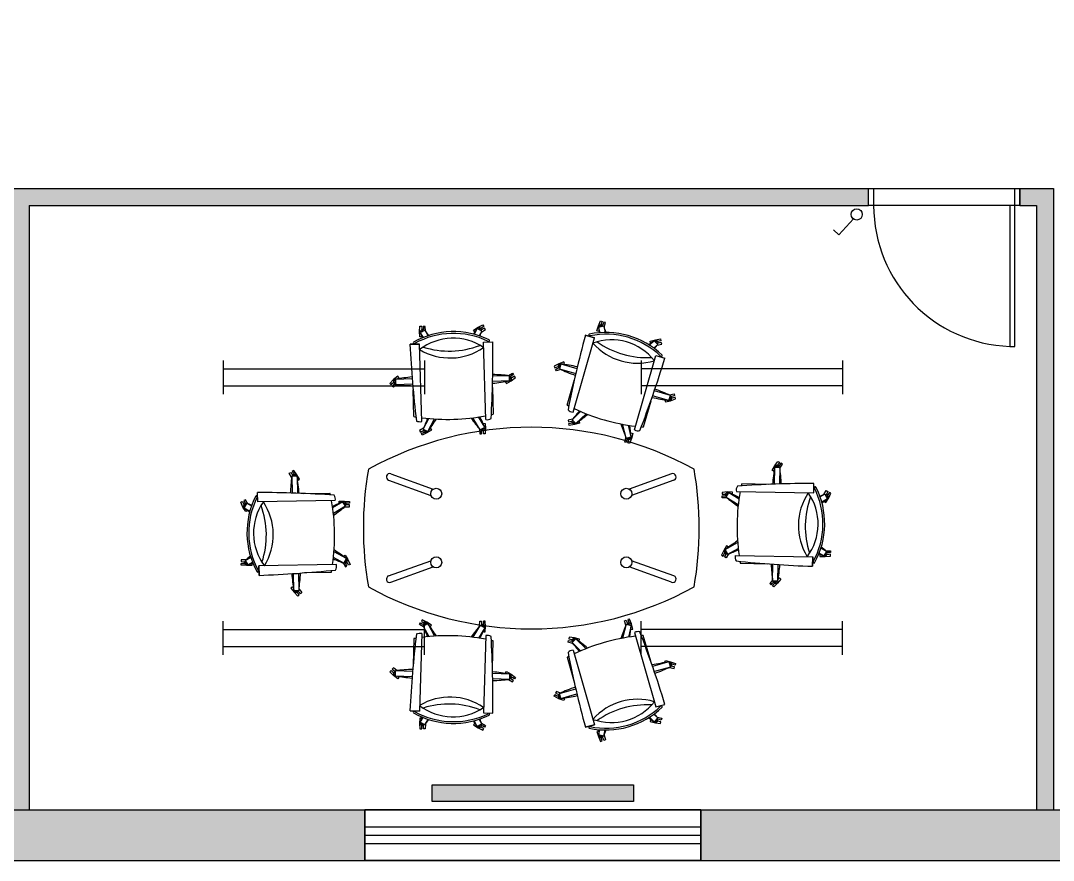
# Model space of a CAD drawing. Header units: millimetres. Extents: x -315 to 108661, y -1189 to 22294.
# Drawn here: x 10550 to 16700, y 0 to 5000 of the extents above; entities that cross this region are included whole.
import ezdxf

# ---------------------------------------------------------------- set-up
doc = ezdxf.new("R2010")
doc.units = ezdxf.units.MM
for name, color, linetype in [('Doors', 150, 'Continuous'), ('ExternalWalls', 7, 'Continuous'), ('FurnitureBlock', 7, 'Continuous'), ('Hatch', 252, 'Continuous'), ('InternalWalls', 7, 'Continuous'), ('Lighting', 30, 'Continuous'), ('Radiators', 10, 'Continuous'), ('Windows', 92, 'Continuous')]:
    doc.layers.add(name, color=color, linetype=linetype)

# ---------------------------------------------------------------- blocks, each defined once
blk = doc.blocks.new('Window01')
at = {"layer": 'Windows'}
for points in [[(0, 300), (0, 0)], [(2000, 300), (2000, 0)], [(0, 200), (2000, 200)], [(0, 150), (2000, 150)], [(0, 100), (2000, 100)]]:
    blk.add_lwpolyline(points, dxfattribs=at)
blk.add_lwpolyline([(0, 0), (2000, 0), (2000, 300), (0, 300)], close=True, dxfattribs=at)
blk = doc.blocks.new('Light01')
at = {"layer": 'Lighting'}
for p, q in [((-600, 150), (-600, -50)), ((600, 150), (600, -50))]:
    blk.add_line(p, q, dxfattribs=at)
for points in [[(-600, 100), (600, 100)], [(-600, 0), (600, 0)]]:
    blk.add_lwpolyline(points, dxfattribs=at)
blk = doc.blocks.new('A$C460b5012')
at = {"layer": 'FurnitureBlock', "color": 18, "linetype": 'ByBlock', "lineweight": -2, "true_color": 0x000000}
for p, q in [((13125.8, 15566.1), (13130.8, 15575.4)), ((13149.5, 15551.8), (13125.8, 15566.1)), ((13130.8, 15575.4), (13140.1, 15570.4)), ((13140.8, 15593.8), (13135.8, 15584.6)), ((13135.8, 15584.6), (13145, 15579.6)), ((13140.1, 15570.4), (13149, 15565.5)), ((13169.3, 15580.2), (13140.8, 15593.8)), ((13145, 15579.6), (13154, 15574.8)), ((13147.3, 15557.4), (13174.8, 15572.6)), ((13196.2, 15563.9), (13169.3, 15580.2)), ((13174.8, 15572.6), (13193.5, 15539)), ((13191.2, 15554.7), (13196.2, 15563.9)), ((13487.1, 15567.3), (13467.3, 15534.3)), ((13483.3, 15562.6), (13483.9, 15590.2)), ((13483.9, 15590.2), (13494.4, 15590.5)), ((13487.1, 15567.3), (13514.1, 15551.1)), ((13494.4, 15590.5), (13494.7, 15580)), ((13494.7, 15580), (13495, 15569.9)), ((13515.4, 15591.1), (13504.9, 15590.8)), ((13504.9, 15590.8), (13505.2, 15580.3)), ((13505.2, 15580.3), (13505.5, 15570.2)), ((13517.9, 15559.7), (13515.4, 15591.1)), ((13517.2, 15528.1), (13517.9, 15559.7)), ((13147.3, 15557.4), (13162.8, 15529.4)), ((13185.8, 15557.6), (13191.2, 15554.7)), ((13514.1, 15551.1), (13497.6, 15523.6)), ((13506.5, 15534), (13506.7, 15527.8)), ((13506.7, 15527.8), (13517.2, 15528.1)), ((13139.3, 15491.8), (13082.8, 15492.7)), ((13131.3, 15030.4), (13139.3, 15491.8)), ((13511.9, 15023.9), (13519.8, 15485.2)), ((13519.8, 15485.2), (13576.2, 15484.3)), ((13576.2, 15484.3), (13519.8, 15485.2)), ((12951.3, 15278.2), (12957.1, 15286.9)), ((12976.6, 15259.4), (12951.3, 15278.2)), ((12957.1, 15286.9), (12965.8, 15281.1)), ((12968.7, 15304.4), (12962.9, 15295.7)), ((12962.9, 15295.7), (12971.6, 15289.9)), ((12965.8, 15281.1), (12974.3, 15275.5)), ((12992.4, 15290.3), (12968.7, 15304.4)), ((12971.6, 15289.9), (12980.1, 15284.3)), ((13003.7, 15243.3), (12976.6, 15259.4)), ((12985.9, 15258.1), (12986.5, 15289.6)), ((12985.9, 15258.1), (13087.3, 15256.4)), ((12986.5, 15289.6), (13086.2, 15287.9)), ((13009.5, 15252.1), (13003.7, 15243.3)), ((13004.4, 15255.5), (13009.5, 15252.1)), ((13665.6, 15278), (13565.8, 15279.7)), ((13645, 15286.9), (13651.9, 15294.8)), ((13652.9, 15280), (13645, 15286.9)), ((13651.9, 15294.8), (13676.7, 15275.3)), ((13653.2, 15279.8), (13652.9, 15280)), ((13665.6, 15278), (13665, 15246.5)), ((13676.7, 15275.3), (13699.4, 15253.4)), ((13684.6, 15252.4), (13676.9, 15259)), ((13692.5, 15245.5), (13684.6, 15252.4)), ((13699.4, 15253.4), (13692.5, 15245.5)), ((13088.7, 15221.4), (13085.9, 15062.1)), ((13558.4, 15054), (13561.1, 15213.3)), ((13665, 15246.5), (13563.7, 15248.2)), ((13658.3, 15245.7), (13678.7, 15229.6)), ((13677.7, 15244.5), (13670, 15251.1)), ((13685.6, 15237.6), (13677.7, 15244.5)), ((13678.7, 15229.6), (13685.6, 15237.6)), ((13134.3, 15007.9), (13133.6, 14976.4)), ((13144.8, 15008.2), (13134.3, 15007.9)), ((13137.4, 14985), (13174.2, 15046.2)), ((13145, 15002.1), (13144.8, 15008.2)), ((13164.4, 14968.8), (13208.3, 15041.9)), ((13476.7, 14963.4), (13435.3, 15038)), ((13504.2, 14978.7), (13469.6, 15041.2)), ((13133.6, 14976.4), (13136.1, 14945)), ((13136.1, 14945), (13146.6, 14945.3)), ((13164.4, 14968.8), (13137.4, 14985)), ((13146.3, 14955.8), (13146, 14965.9)), ((13146.6, 14945.3), (13146.3, 14955.8)), ((13156.8, 14956.1), (13156.5, 14966.2)), ((13157.1, 14945.6), (13156.8, 14956.1)), ((13167.6, 14945.9), (13157.1, 14945.6)), ((13168.2, 14973.5), (13167.6, 14945.9)), ((13460.3, 14981.4), (13455.3, 14972.2)), ((13455.3, 14972.2), (13482.2, 14955.8)), ((13465.7, 14978.5), (13460.3, 14981.4)), ((13504.2, 14978.7), (13476.7, 14963.4)), ((13482.2, 14955.8), (13510.7, 14942.3)), ((13506.5, 14956.5), (13497.5, 14961.3)), ((13502, 14984.3), (13525.7, 14970)), ((13511.4, 14965.7), (13502.5, 14970.5)), ((13515.7, 14951.5), (13506.5, 14956.5)), ((13510.7, 14942.3), (13515.7, 14951.5)), ((13520.7, 14960.7), (13511.4, 14965.7)), ((13525.7, 14970), (13520.7, 14960.7)), ((12558.5, 14637.9), (12530.9, 14542.1)), ((12549.5, 14659.3), (12559.6, 14662.3)), ((12556.1, 14632.4), (12549.5, 14659.3)), ((12588.7, 14629.2), (12558.5, 14637.9)), ((12559.6, 14662.3), (12562.6, 14652.2)), ((12562.6, 14652.2), (12565.5, 14642.5)), ((12579.7, 14668.3), (12569.6, 14665.3)), ((12569.6, 14665.3), (12572.6, 14655.2)), ((12572.6, 14655.2), (12575.5, 14645.5)), ((12590.2, 14638.5), (12579.7, 14668.3)), ((12597.7, 14607.9), (12590.2, 14638.5)), ((14136.8, 14607.9), (14144.3, 14638.5)), ((14144.3, 14638.5), (14154.7, 14668.3)), ((14145.7, 14629.2), (14176, 14637.9)), ((14154.7, 14668.3), (14164.8, 14665.3)), ((14161.8, 14655.2), (14158.9, 14645.5)), ((14164.8, 14665.3), (14161.8, 14655.2)), ((14171.9, 14652.2), (14169, 14642.5)), ((14174.9, 14662.3), (14171.9, 14652.2)), ((14184.9, 14659.3), (14174.9, 14662.3)), ((14176, 14637.9), (14203.6, 14542.1)), ((14178.4, 14632.4), (14184.9, 14659.3)), ((12222.4, 14579.5), (12232.7, 14581.6)), ((12227.1, 14548.3), (12222.4, 14579.5)), ((12232.7, 14581.6), (12234.8, 14571.3)), ((12253.3, 14585.7), (12243, 14583.6)), ((12243, 14583.6), (12245.1, 14573.3)), ((12260.1, 14558.9), (12253.3, 14585.7)), ((12320.4, 14551.1), (12336, 14605.3)), ((12588.7, 14629.2), (12560.7, 14531.8)), ((12585.9, 14610.8), (12587.6, 14604.9)), ((12587.6, 14604.9), (12597.7, 14607.9)), ((14146.8, 14604.9), (14136.8, 14607.9)), ((14145.7, 14629.2), (14173.7, 14531.8)), ((14148.6, 14610.8), (14146.8, 14604.9)), ((14414, 14551.1), (14398.4, 14605.3)), ((14474.4, 14558.9), (14481.2, 14585.7)), ((14481.2, 14585.7), (14491.5, 14583.6)), ((14491.5, 14583.6), (14489.4, 14573.3)), ((14501.8, 14581.6), (14499.7, 14571.3)), ((14512.1, 14579.5), (14501.8, 14581.6)), ((14507.4, 14548.3), (14512.1, 14579.5)), ((12234.8, 14517.7), (12227.1, 14548.3)), ((12255.4, 14562.6), (12232.7, 14540.8)), ((12232.7, 14540.8), (12259.4, 14513.1)), ((12234.8, 14571.3), (12236.8, 14561.3)), ((12245.1, 14519.8), (12234.8, 14517.7)), ((12243.9, 14525.8), (12245.1, 14519.8)), ((12245.1, 14573.3), (12247, 14563.4)), ((12255.4, 14562.6), (12277.6, 14539.6)), ((12763.9, 14423.5), (12320.4, 14551.1)), ((12593.8, 14520.3), (12746.9, 14476.2)), ((13970.6, 14423.5), (14414, 14551.1)), ((14140.7, 14520.3), (13987.6, 14476.2)), ((14479.1, 14562.6), (14456.9, 14539.6)), ((14501.8, 14540.8), (14475.1, 14513.1)), ((14479.1, 14562.6), (14501.8, 14540.8)), ((14489.4, 14573.3), (14487.4, 14563.4)), ((14490.6, 14525.8), (14489.4, 14519.8)), ((14489.4, 14519.8), (14499.7, 14517.7)), ((14499.7, 14571.3), (14497.7, 14561.3)), ((14499.7, 14517.7), (14507.4, 14548.3)), ((12805.5, 14404.4), (12736.2, 14387.2)), ((12781.1, 14404.2), (12784.5, 14414.1)), ((12787, 14402.2), (12781.1, 14404.2)), ((12784.5, 14414.1), (12814.8, 14405.5)), ((12813.1, 14373.8), (12805.5, 14404.4)), ((12814.8, 14405.5), (12844.2, 14394)), ((12844.2, 14394), (12840.8, 14384)), ((13919.6, 14405.5), (13890.3, 14394)), ((13890.3, 14394), (13893.6, 14384)), ((13950, 14414.1), (13919.6, 14405.5)), ((13921.4, 14373.8), (13929, 14404.4)), ((13929, 14404.4), (13998.2, 14387.2)), ((13947.5, 14402.2), (13953.3, 14404.2)), ((13953.3, 14404.2), (13950, 14414.1)), ((12813.1, 14373.8), (12730.4, 14353.3)), ((12807.5, 14371.7), (12834.1, 14364.1)), ((12827.5, 14377.4), (12817.9, 14380.7)), ((12830.9, 14387.4), (12821.3, 14390.6)), ((12837.5, 14374.1), (12827.5, 14377.4)), ((12840.8, 14384), (12830.9, 14387.4)), ((12834.1, 14364.1), (12837.5, 14374.1)), ((13893.6, 14384), (13903.6, 14387.4)), ((13897, 14374.1), (13906.9, 14377.4)), ((13900.3, 14364.1), (13897, 14374.1)), ((13926.9, 14371.7), (13900.3, 14364.1)), ((13903.6, 14387.4), (13913.2, 14390.6)), ((13906.9, 14377.4), (13916.5, 14380.7)), ((13921.4, 14373.8), (14004.1, 14353.3)), ((12115.3, 14220.5), (12118.6, 14230.4)), ((12144.6, 14208.9), (12115.3, 14220.5)), ((12118.6, 14230.4), (12128.6, 14227.1)), ((12125.4, 14250.3), (12122, 14240.4)), ((12122, 14240.4), (12132, 14237)), ((12152, 14242.8), (12125.4, 14250.3)), ((12128.6, 14227.1), (12138.2, 14223.8)), ((12132, 14237), (12141.6, 14233.8)), ((12175, 14200.3), (12144.6, 14208.9)), ((12146.4, 14240.6), (12183.7, 14249.9)), ((12146.4, 14240.6), (12154, 14210.1)), ((12154, 14210.1), (12185, 14217.8)), ((12172.5, 14212.3), (12178.3, 14210.3)), ((12178.3, 14210.3), (12175, 14200.3)), ((14580.5, 14210.1), (14549.4, 14217.8)), ((14588.1, 14240.6), (14550.8, 14249.9)), ((14562, 14212.3), (14556.1, 14210.3)), ((14556.1, 14210.3), (14559.5, 14200.3)), ((14559.5, 14200.3), (14589.8, 14208.9)), ((14588.1, 14240.6), (14580.5, 14210.1)), ((14582.5, 14242.8), (14609.1, 14250.3)), ((14589.8, 14208.9), (14619.2, 14220.5)), ((14602.5, 14237), (14592.9, 14233.8)), ((14605.9, 14227.1), (14596.3, 14223.8)), ((14612.5, 14240.4), (14602.5, 14237)), ((14615.8, 14230.4), (14605.9, 14227.1)), ((14609.1, 14250.3), (14612.5, 14240.4)), ((14619.2, 14220.5), (14615.8, 14230.4)), ((12215.2, 14185.3), (12199.6, 14131)), ((12199.6, 14131), (12215.2, 14185.3)), ((12658.7, 14057.7), (12215.2, 14185.3)), ((14075.7, 14057.7), (14519.2, 14185.3)), ((14519.2, 14185.3), (14534.8, 14131)), ((14534.8, 14131), (14519.2, 14185.3)), ((12704.1, 14051.8), (12654.5, 14103.2)), ((12726.8, 14073.7), (12667.6, 14135.1)), ((12714.4, 14094.7), (12724.7, 14096.7)), ((12715.6, 14088.6), (12714.4, 14094.7)), ((12724.7, 14096.7), (12732.4, 14066.2)), ((14009.8, 14096.7), (14002, 14066.2)), ((14007.7, 14073.7), (14066.9, 14135.1)), ((14020.1, 14094.7), (14009.8, 14096.7)), ((14018.8, 14088.6), (14020.1, 14094.7)), ((14030.4, 14051.8), (14079.9, 14103.2)), ((12370.7, 13985.2), (12398.3, 14081.1)), ((12401, 13976.5), (12429, 14073.9)), ((12616.3, 14022.1), (12463.2, 14066.2)), ((12699.4, 14055.6), (12706.2, 14028.8)), ((12704.1, 14051.8), (12726.8, 14073.7)), ((12706.2, 14028.8), (12716.5, 14030.8)), ((12714.4, 14041.1), (12712.4, 14051.1)), ((12716.5, 14030.8), (12714.4, 14041.1)), ((12724.7, 14043.2), (12722.7, 14053.1)), ((12726.8, 14032.9), (12724.7, 14043.2)), ((12737.1, 14035), (12726.8, 14032.9)), ((12732.4, 14066.2), (12737.1, 14035)), ((14002, 14066.2), (13997.4, 14035)), ((13997.4, 14035), (14007.7, 14032.9)), ((14030.4, 14051.8), (14007.7, 14073.7)), ((14007.7, 14032.9), (14009.7, 14043.2)), ((14009.7, 14043.2), (14011.7, 14053.1)), ((14018, 14030.8), (14020, 14041.1)), ((14028.3, 14028.8), (14018, 14030.8)), ((14020, 14041.1), (14022, 14051.1)), ((14035, 14055.6), (14028.3, 14028.8)), ((14118.2, 14022.1), (14271.3, 14066.2)), ((14333.4, 13976.5), (14305.4, 14073.9)), ((14363.7, 13985.2), (14336.1, 14081.1)), ((12368.2, 14007.5), (12358.6, 14003.2)), ((12358.6, 14003.2), (12370.1, 13973.8)), ((12372.5, 13997.9), (12368.2, 14007.5)), ((12370.1, 13973.8), (12384.3, 13945.7)), ((12370.7, 13985.2), (12401, 13976.5)), ((12372.6, 13997.6), (12372.5, 13997.9)), ((12389.6, 13959.6), (12385.5, 13968.8)), ((12399.2, 13963.8), (12395.1, 13973.1)), ((12403.5, 13954.3), (12399.2, 13963.8)), ((12403.7, 13982.7), (12413.1, 13958.5)), ((14330.8, 13982.7), (14321.4, 13958.5)), ((14330.9, 13954.3), (14335.2, 13963.8)), ((14363.7, 13985.2), (14333.4, 13976.5)), ((14335.2, 13963.8), (14339.4, 13973.1)), ((14344.8, 13959.6), (14348.9, 13968.8)), ((14364.4, 13973.8), (14350.1, 13945.7)), ((14361.8, 13997.6), (14361.9, 13997.9)), ((14361.9, 13997.9), (14366.2, 14007.5)), ((14375.8, 14003.2), (14364.4, 13973.8)), ((14366.2, 14007.5), (14375.8, 14003.2)), ((12384.3, 13945.7), (12393.9, 13950)), ((12393.9, 13950), (12389.6, 13959.6)), ((12413.1, 13958.5), (12403.5, 13954.3)), ((14321.4, 13958.5), (14330.9, 13954.3)), ((14340.5, 13950), (14344.8, 13959.6)), ((14350.1, 13945.7), (14340.5, 13950)), ((12452.2, 13714.5), (12443.6, 13708.6)), ((12471.3, 13689.4), (12452.2, 13714.5)), ((14219.4, 13689.4), (14238.5, 13714.5)), ((14238.5, 13714.5), (14247.2, 13708.6)), ((12426.2, 13696.8), (12434.9, 13702.7)), ((12440.7, 13673.2), (12426.2, 13696.8)), ((12434.9, 13702.7), (12440.8, 13694)), ((12440.8, 13694), (12446.6, 13685.6)), ((12472.8, 13680.1), (12441.3, 13679.2)), ((12441.3, 13679.2), (12444.3, 13579.5)), ((12443.6, 13708.6), (12449.5, 13699.9)), ((12449.5, 13699.9), (12455.2, 13691.6)), ((12487.8, 13662.5), (12471.3, 13689.4)), ((12472.8, 13680.1), (12475.8, 13578.8)), ((12475.7, 13661.7), (12479.1, 13656.6)), ((12479.1, 13656.6), (12487.8, 13662.5)), ((14202.9, 13662.5), (14219.4, 13689.4)), ((14211.6, 13656.6), (14202.9, 13662.5)), ((14215.1, 13661.7), (14211.6, 13656.6)), ((14218, 13680.1), (14214.9, 13578.8)), ((14218, 13680.1), (14249.5, 13679.2)), ((14241.2, 13699.9), (14235.5, 13691.6)), ((14247.2, 13708.6), (14241.2, 13699.9)), ((14249.9, 13694), (14244.2, 13685.6)), ((14249.5, 13679.2), (14246.4, 13579.5)), ((14255.8, 13702.7), (14249.9, 13694)), ((14250.1, 13673.2), (14264.5, 13696.8)), ((14264.5, 13696.8), (14255.8, 13702.7)), ((12166.7, 13536.2), (12157.5, 13531.1)), ((12157.5, 13531.1), (12162.6, 13521.9)), ((12181.3, 13512.7), (12166.7, 13536.2)), ((12241.2, 13523.7), (12239.4, 13580.2)), ((12702.4, 13537.7), (12241.2, 13523.7)), ((12510.9, 13577.9), (12670.1, 13582.7)), ((12747.8, 13532.2), (12687.1, 13494.7)), ((12724.7, 13524.6), (12724.9, 13535.1)), ((12724.9, 13535.1), (12756.4, 13536.2)), ((12764.4, 13505.5), (12747.8, 13532.2)), ((12756.4, 13536.2), (12787.9, 13534.1)), ((12787.9, 13534.1), (12787.7, 13523.6)), ((13934.3, 13536.2), (13902.9, 13534.1)), ((13902.9, 13534.1), (13903, 13523.6)), ((13926.3, 13505.5), (13942.9, 13532.2)), ((13965.9, 13535.1), (13934.3, 13536.2)), ((13942.9, 13532.2), (14003.6, 13494.7)), ((13966, 13524.6), (13965.9, 13535.1)), ((13988.3, 13537.7), (14449.6, 13523.7)), ((14179.9, 13577.9), (14020.7, 13582.7)), ((14449.6, 13523.7), (14451.3, 13580.2)), ((14509.5, 13512.7), (14524.1, 13536.2)), ((14524.1, 13536.2), (14533.3, 13531.1)), ((14533.3, 13531.1), (14528.2, 13521.9)), ((12139.1, 13520.9), (12148.3, 13526)), ((12153.1, 13492.6), (12139.1, 13520.9)), ((12148.3, 13526), (12153.4, 13516.8)), ((12169.8, 13465.8), (12153.1, 13492.6)), ((12153.4, 13516.8), (12158.3, 13507.9)), ((12175.7, 13514.9), (12160.8, 13487.1)), ((12160.8, 13487.1), (12194.6, 13468.9)), ((12162.6, 13521.9), (12167.5, 13513)), ((12179, 13470.9), (12169.8, 13465.8)), ((12175.7, 13514.9), (12203.9, 13499.7)), ((12176, 13476.3), (12179, 13470.9)), ((12764.4, 13505.5), (12691.9, 13460.6)), ((12730.9, 13524.5), (12724.7, 13524.6)), ((12759.8, 13501.7), (12787.4, 13502.6)), ((12777.1, 13513.3), (12766.9, 13513.4)), ((12777.2, 13523.8), (12767.1, 13523.9)), ((12787.6, 13513.1), (12777.1, 13513.3)), ((12787.7, 13523.6), (12777.2, 13523.8)), ((12787.4, 13502.6), (12787.6, 13513.1)), ((13903, 13523.6), (13913.5, 13523.8)), ((13903.2, 13513.1), (13913.7, 13513.3)), ((13903.4, 13502.6), (13903.2, 13513.1)), ((13931, 13501.7), (13903.4, 13502.6)), ((13913.5, 13523.8), (13923.7, 13523.9)), ((13913.7, 13513.3), (13923.8, 13513.4)), ((13926.3, 13505.5), (13998.8, 13460.6)), ((13959.9, 13524.5), (13966, 13524.6)), ((14515.1, 13514.9), (14486.9, 13499.7)), ((14530, 13487.1), (14496.1, 13468.9)), ((14514.8, 13476.3), (14511.8, 13470.9)), ((14511.8, 13470.9), (14521, 13465.8)), ((14515.1, 13514.9), (14530, 13487.1)), ((14521, 13465.8), (14537.7, 13492.6)), ((14528.2, 13521.9), (14523.2, 13513)), ((14537.3, 13516.8), (14532.4, 13507.9)), ((14542.4, 13526), (14537.3, 13516.8)), ((14537.7, 13492.6), (14551.6, 13520.9)), ((14551.6, 13520.9), (14542.4, 13526)), ((12773.9, 13193.3), (12698.8, 13233.7)), ((13916.8, 13193.3), (13991.9, 13233.7)), ((12147.3, 13177.8), (12147.1, 13167.3)), ((12147.1, 13167.3), (12157.6, 13167.1)), ((12174.9, 13178.7), (12147.3, 13177.8)), ((12157.6, 13167.1), (12167.7, 13167)), ((12170.2, 13175), (12203, 13195.2)), ((12170.2, 13175), (12186.8, 13148.2)), ((12186.8, 13148.2), (12214, 13165)), ((12759, 13165.5), (12696.1, 13199.4)), ((12753.4, 13167.7), (12768, 13144.2)), ((12755.7, 13209.5), (12764.9, 13214.6)), ((12758.7, 13204.1), (12755.7, 13209.5)), ((12759, 13165.5), (12773.9, 13193.3)), ((12764.9, 13214.6), (12781.6, 13187.8)), ((12772.1, 13158.5), (12767.1, 13167.4)), ((12781.2, 13163.6), (12776.3, 13172.5)), ((12786.4, 13154.5), (12781.2, 13163.6)), ((12781.6, 13187.8), (12795.5, 13159.6)), ((13909.2, 13187.8), (13895.2, 13159.6)), ((13904.4, 13154.5), (13909.5, 13163.6)), ((13925.9, 13214.6), (13909.2, 13187.8)), ((13909.5, 13163.6), (13914.4, 13172.5)), ((13931.8, 13165.5), (13916.8, 13193.3)), ((13918.7, 13158.5), (13923.6, 13167.4)), ((13937.4, 13167.7), (13922.7, 13144.2)), ((13935, 13209.5), (13925.9, 13214.6)), ((13931.8, 13165.5), (13994.7, 13199.4)), ((13932, 13204.1), (13935, 13209.5)), ((14503.9, 13148.2), (14476.7, 13165)), ((14520.5, 13175), (14487.8, 13195.2)), ((14520.5, 13175), (14503.9, 13148.2)), ((14515.8, 13178.7), (14543.5, 13177.8)), ((14533.1, 13167.1), (14523, 13167)), ((14543.6, 13167.3), (14533.1, 13167.1)), ((14543.5, 13177.8), (14543.6, 13167.3)), ((12146.8, 13146.3), (12147, 13156.8)), ((12178.3, 13144.3), (12146.8, 13146.3)), ((12147, 13156.8), (12157.5, 13156.6)), ((12157.5, 13156.6), (12167.6, 13156.5)), ((12209.8, 13145.3), (12178.3, 13144.3)), ((12203.8, 13155.9), (12209.9, 13155.8)), ((12209.9, 13155.8), (12209.8, 13145.3)), ((12714, 13157.3), (12252.7, 13143.3)), ((12252.7, 13143.3), (12254.4, 13086.9)), ((12254.4, 13086.9), (12252.7, 13143.3)), ((12461.9, 13000.3), (12458.9, 13100)), ((12493.4, 13001.3), (12490.3, 13102.6)), ((12684.4, 13110.4), (12525.2, 13105.6)), ((12768, 13144.2), (12777.2, 13149.3)), ((12777.2, 13149.3), (12772.1, 13158.5)), ((12795.5, 13159.6), (12786.4, 13154.5)), ((13895.2, 13159.6), (13904.4, 13154.5)), ((13913.6, 13149.3), (13918.7, 13158.5)), ((13922.7, 13144.2), (13913.6, 13149.3)), ((13976.8, 13157.3), (14438, 13143.3)), ((14006.3, 13110.4), (14165.5, 13105.6)), ((14197.4, 13001.3), (14200.4, 13102.6)), ((14228.8, 13000.3), (14231.9, 13100)), ((14438, 13143.3), (14436.3, 13086.9)), ((14436.3, 13086.9), (14438, 13143.3)), ((14487, 13155.9), (14480.8, 13155.8)), ((14480.8, 13155.8), (14481, 13145.3)), ((14481, 13145.3), (14512.5, 13144.3)), ((14512.5, 13144.3), (14544, 13146.3)), ((14533.3, 13156.6), (14523.2, 13156.5)), ((14543.8, 13156.8), (14533.3, 13156.6)), ((14544, 13146.3), (14543.8, 13156.8)), ((12452.7, 13020.7), (12444.9, 13013.7)), ((12444.9, 13013.7), (12464.7, 12989.2)), ((12459.7, 13012.9), (12452.7, 13020.7)), ((12459.9, 13012.7), (12459.7, 13012.9)), ((12461.9, 13000.3), (12493.4, 13001.3)), ((12464.7, 12989.2), (12486.9, 12966.8)), ((12487.7, 12981.6), (12481, 12989.2)), ((12494.7, 12973.8), (12487.7, 12981.6)), ((12495.6, 12988.6), (12488.8, 12996.2)), ((12494, 13008), (12510.4, 12987.8)), ((12502.6, 12980.8), (12495.6, 12988.6)), ((12510.4, 12987.8), (12502.6, 12980.8)), ((14196.7, 13008), (14180.4, 12987.8)), ((14180.4, 12987.8), (14188.2, 12980.8)), ((14188.2, 12980.8), (14195.2, 12988.6)), ((14195.2, 12988.6), (14201.9, 12996.2)), ((14196, 12973.8), (14203, 12981.6)), ((14228.8, 13000.3), (14197.4, 13001.3)), ((14203, 12981.6), (14209.8, 12989.2)), ((14226, 12989.2), (14203.8, 12966.8)), ((14245.9, 13013.7), (14226, 12989.2)), ((14230.8, 13012.7), (14231, 13012.9)), ((14231, 13012.9), (14238, 13020.7)), ((14238, 13020.7), (14245.9, 13013.7)), ((12486.9, 12966.8), (12494.7, 12973.8)), ((14203.8, 12966.8), (14196, 12973.8)), ((13187.6, 12696), (13190, 12727.4)), ((13188.2, 12664.4), (13187.6, 12696)), ((13190, 12727.4), (13200.5, 12727.1)), ((13218.4, 12703.6), (13191.4, 12687.4)), ((13191.4, 12687.4), (13228.1, 12626.1)), ((13198.9, 12670.3), (13198.7, 12664.1)), ((13200.2, 12716.6), (13199.9, 12706.5)), ((13200.5, 12727.1), (13200.2, 12716.6)), ((13210.7, 12716.3), (13210.4, 12706.2)), ((13211, 12726.8), (13210.7, 12716.3)), ((13221.5, 12726.5), (13211, 12726.8)), ((13218.4, 12703.6), (13262.3, 12630.5)), ((13222.1, 12698.9), (13221.5, 12726.5)), ((13530.6, 12708.9), (13489.3, 12634.4)), ((13509.2, 12700.2), (13536.2, 12716.5)), ((13514.2, 12690.9), (13509.2, 12700.2)), ((13519.6, 12693.9), (13514.2, 12690.9)), ((13558.2, 12693.6), (13523.5, 12631.2)), ((13558.2, 12693.6), (13530.6, 12708.9)), ((13536.2, 12716.5), (13564.6, 12730.1)), ((13560.4, 12715.9), (13551.5, 12711.1)), ((13556, 12688.1), (13579.6, 12702.4)), ((13565.4, 12706.6), (13556.5, 12701.8)), ((13569.6, 12720.9), (13560.4, 12715.9)), ((13564.6, 12730.1), (13569.6, 12720.9)), ((13574.6, 12711.6), (13565.4, 12706.6)), ((13579.6, 12702.4), (13574.6, 12711.6)), ((13142.6, 12451), (13139.9, 12610.2)), ((13185.3, 12642), (13193.2, 12180.6)), ((13198.7, 12664.1), (13188.2, 12664.4)), ((13565.8, 12648.5), (13573.7, 12187.1)), ((13612.3, 12618.3), (13615, 12459.1)), ((13057.7, 12429.1), (13030.6, 12412.9)), ((13063.5, 12420.3), (13057.7, 12429.1)), ((13718.9, 12425.9), (13617.6, 12424.2)), ((13712.2, 12426.7), (13732.6, 12442.7)), ((13719.5, 12394.4), (13718.9, 12425.9)), ((13731.6, 12427.9), (13724, 12421.3)), ((13739.5, 12434.8), (13731.6, 12427.9)), ((13732.6, 12442.7), (13739.5, 12434.8)), ((13746.4, 12426.9), (13738.5, 12420)), ((13753.3, 12419), (13746.4, 12426.9)), ((13030.6, 12412.9), (13005.2, 12394.2)), ((13005.2, 12394.2), (13011, 12385.4)), ((13011, 12385.4), (13019.7, 12391.3)), ((13016.8, 12376.7), (13025.6, 12382.5)), ((13022.6, 12367.9), (13016.8, 12376.7)), ((13019.7, 12391.3), (13028.2, 12396.9)), ((13046.4, 12382.1), (13022.6, 12367.9)), ((13025.6, 12382.5), (13034, 12388.1)), ((13039.9, 12414.2), (13141.2, 12416)), ((13039.9, 12414.2), (13040.4, 12382.8)), ((13040.4, 12382.8), (13140.2, 12384.5)), ((13058.3, 12416.9), (13063.5, 12420.3)), ((13719.5, 12394.4), (13619.7, 12392.7)), ((13706.8, 12392.4), (13698.9, 12385.5)), ((13698.9, 12385.5), (13705.8, 12377.6)), ((13705.8, 12377.6), (13730.6, 12397.1)), ((13707.1, 12392.6), (13706.8, 12392.4)), ((13730.6, 12397.1), (13753.3, 12419)), ((13738.5, 12420), (13730.9, 12413.3)), ((13193.2, 12180.6), (13136.8, 12179.6)), ((13573.7, 12187.1), (13630.2, 12188.1)), ((13630.2, 12188.1), (13573.7, 12187.1)), ((13203.4, 12120.6), (13179.8, 12106.3)), ((13201.2, 12115), (13216.7, 12143)), ((13228.7, 12099.7), (13247.4, 12133.4)), ((13239.7, 12114.8), (13245.2, 12117.7)), ((13245.2, 12117.7), (13250.2, 12108.5)), ((13541, 12105.1), (13521.2, 12138.1)), ((13541, 12105.1), (13568, 12121.3)), ((13568, 12121.3), (13551.5, 12148.7)), ((13560.5, 12138.4), (13560.6, 12144.5)), ((13560.6, 12144.5), (13571.1, 12144.2)), ((13571.1, 12144.2), (13571.8, 12112.7)), ((13179.8, 12106.3), (13184.7, 12097)), ((13184.7, 12097), (13194, 12102)), ((13189.7, 12087.8), (13199, 12092.8)), ((13194.7, 12078.5), (13189.7, 12087.8)), ((13194, 12102), (13202.9, 12106.8)), ((13223.2, 12092.1), (13194.7, 12078.5)), ((13199, 12092.8), (13207.9, 12097.6)), ((13201.2, 12115), (13228.7, 12099.7)), ((13250.2, 12108.5), (13223.2, 12092.1)), ((13537.3, 12109.8), (13537.9, 12082.2)), ((13537.9, 12082.2), (13548.4, 12081.9)), ((13548.4, 12081.9), (13548.6, 12092.3)), ((13548.6, 12092.3), (13548.9, 12102.5)), ((13558.8, 12081.6), (13559.1, 12092.1)), ((13569.3, 12081.3), (13558.8, 12081.6)), ((13559.1, 12092.1), (13559.4, 12102.2)), ((13571.8, 12112.7), (13569.3, 12081.3))]:
    blk.add_line(p, q, dxfattribs=at)
at = {"layer": 'FurnitureBlock', "color": 18, "linetype": 'ByBlock', "lineweight": -2, "ltscale": 0.4, "true_color": 0x000000}
for p, q in [((13025.6, 14644.9), (13116.7, 14392.6)), ((13063.2, 14658.5), (13154.3, 14406.2)), ((13633.7, 14658.5), (13542.7, 14406.2)), ((13633.7, 14658.5), (13542.7, 14406.2)), ((13671.4, 14644.9), (13580.3, 14392.6)), ((13671.4, 14644.9), (13580.3, 14392.6)), ((13025.6, 12973.1), (13116.7, 13225.4)), ((13671.4, 12973.1), (13580.3, 13225.4)), ((13063.2, 12959.5), (13154.3, 13211.8)), ((13633.7, 12959.5), (13542.7, 13211.8))]:
    blk.add_line(p, q, dxfattribs=at)
for centre in [(13144.3, 14375), (13552.7, 14375), (13552.7, 14375), (13144.3, 13243), (13552.7, 13243)]:
    blk.add_circle(centre, 32.7, dxfattribs=at)
at = {"layer": 'FurnitureBlock', "color": 18, "linetype": 'ByBlock', "lineweight": -2, "true_color": 0x000000}
for centre, radius, start, end in [((13161, 15565), 12.1, 29.01682, 209.01682), ((13161, 15565), 5.25, 29.01682, 209.01682), ((11662.3, 14454.9), 1880.6, 35.24869, 36.4646), ((14960.3, 14398.3), 1880.6, 141.56905, 142.78496), ((13500.6, 15559.2), 12.1, 329.01682, 149.01682), ((13500.6, 15559.2), 5.25, 329.01682, 149.01682), ((13107.5, 15500.1), 5.33, 127.7059, 306.08971), ((13322.4, 15075.2), 481.4, 61.08546, 116.94819), ((13322.4, 15075.2), 470.9, 61.30963, 116.72402), ((13324.5, 15193.6), 323.7, 53.00801, 125.02564), ((14896.2, 16248.7), 1880.6, 201.56905, 202.53219), ((11789.9, 16302), 1880.6, 335.50145, 336.4646), ((19873.1, 15503.2), 6790.3, 180.0886, 183.94274), ((13334.1, 15752.7), 353, 236.39901, 301.63463), ((13337.5, 15949.8), 508.8, 249.65571, 288.37794), ((6790.3, 15727.8), 6790.3, 354.09091, 357.94504), ((13551.8, 15492.5), 5.33, 231.94394, 50.32775), ((12986.2, 15273.9), 12.1, 89.01682, 269.01682), ((12986.2, 15273.9), 5.25, 89.01682, 269.01682), ((13261.7, 17118.4), 1880.6, 261.56905, 264.69177), ((13198.2, 13420.9), 1880.6, 93.42382, 96.4646), ((13389.8, 13417.6), 1880.6, 81.56905, 84.60983), ((13665.3, 15262.2), 12.1, 269.01682, 89.01682), ((13665.3, 15262.2), 5.25, 269.01682, 89.01682), ((13453.3, 17115.2), 1880.6, 273.34187, 276.4646), ((13342.3, 16232.3), 1197.9, 257.64276, 258.1995), ((13122.7, 15074.4), 44.9, 238.0124, 281.17855), ((13342.3, 16232.3), 1197.9, 259.87659, 278.15706), ((14861.6, 14234), 1880.6, 154.37376, 156.4646), ((11691.2, 16137.8), 1880.6, 321.56905, 324.31648), ((14989.2, 16081.2), 1880.6, 213.71717, 216.4646), ((11755.3, 14287.4), 1880.6, 21.56905, 23.65989), ((13522.1, 15067.5), 44.9, 256.85509, 300.02125), ((13342.3, 16232.3), 1197.9, 279.83415, 280.39089), ((13150.9, 14976.9), 12.1, 149.01682, 329.01682), ((13150.9, 14976.9), 5.25, 149.01682, 329.01682), ((13490.5, 14971.1), 12.1, 209.01682, 29.01682), ((13490.5, 14971.1), 5.25, 209.01682, 29.01682), ((14283.2, 13888.2), 1880.6, 156.50642, 159.54721), ((12573.6, 14633.6), 12.1, 343.9542, 163.9542), ((12573.6, 14633.6), 5.25, 343.9542, 163.9542), ((14160.9, 14633.6), 12.1, 16.0458, 196.0458), ((14160.9, 14633.6), 5.25, 16.0458, 196.0458), ((12451.2, 13888.2), 1880.6, 20.45279, 23.49358), ((12665.1, 14253.9), 481.4, 136.02283, 191.88556), ((12665.1, 14253.9), 470.9, 136.247, 191.6614), ((12321.7, 14583.9), 5.33, 306.88131, 125.26512), ((10337.4, 8115.8), 6790.3, 69.02829, 72.88242), ((10729.2, 14910.4), 1880.6, 348.27925, 351.40198), ((16397, 8115.8), 6790.3, 107.11758, 110.97171), ((16005.2, 14910.4), 1880.6, 188.59802, 191.72075), ((14412.7, 14583.9), 5.33, 54.73488, 233.11869), ((14069.3, 14253.9), 470.9, 348.3386, 43.753), ((14069.3, 14253.9), 481.4, 348.11444, 43.97717), ((12551.3, 14286.7), 323.7, 127.94538, 199.96302), ((12244, 14551.7), 12.1, 43.9542, 223.9542), ((13744.3, 15659.6), 1880.6, 216.50642, 217.72233), ((12244, 14551.7), 5.25, 43.9542, 223.9542), ((11824.4, 14495.7), 508.8, 324.59308, 3.31532), ((12013.9, 14441.2), 353, 311.33639, 16.57201), ((11082.1, 13092.8), 1880.6, 50.43883, 51.40198), ((14720.6, 14441.2), 353, 163.42799, 228.66361), ((14183.2, 14286.7), 323.7, 340.03698, 52.05462), ((14910, 14495.7), 508.8, 176.68468, 215.40692), ((15652.3, 13092.8), 1880.6, 128.59802, 129.56117), ((12990.1, 15659.6), 1880.6, 322.27767, 323.49358), ((14490.4, 14551.7), 12.1, 316.0458, 136.0458), ((14490.4, 14551.7), 5.25, 316.0458, 136.0458), ((11552.9, 14573.8), 1197.9, 354.77152, 355.32826), ((12724.4, 14444.7), 44.9, 331.79247, 14.95863), ((14010.1, 14444.7), 44.9, 165.04137, 208.20753), ((15181.6, 14573.8), 1197.9, 184.67174, 185.22848), ((11552.9, 14573.8), 1197.9, 334.81396, 353.09443), ((13018.6, 12535.9), 1880.6, 96.50642, 98.59727), ((12809.3, 14389.1), 12.1, 283.9542, 103.9542), ((12809.3, 14389.1), 5.25, 283.9542, 103.9542), ((13925.2, 14389.1), 12.1, 76.0458, 256.0458), ((13925.2, 14389.1), 5.25, 76.0458, 256.0458), ((13715.8, 12535.9), 1880.6, 81.40273, 83.49358), ((15181.6, 14573.8), 1197.9, 186.90557, 205.18604), ((12126.8, 16124.8), 1880.6, 288.65454, 291.40198), ((14607.6, 16124.8), 1880.6, 248.59802, 251.34546), ((12150.2, 14225.3), 12.1, 103.9542, 283.9542), ((12150.2, 14225.3), 5.25, 103.9542, 283.9542), ((12832.6, 12489.7), 1880.6, 110.18606, 111.40198), ((11940.9, 16078.6), 1880.6, 276.50642, 277.46957), ((14793.6, 16078.6), 1880.6, 262.53043, 263.49358), ((13901.8, 12489.7), 1880.6, 68.59802, 69.81394), ((14584.3, 14225.3), 12.1, 256.0458, 76.0458), ((14584.3, 14225.3), 5.25, 256.0458, 76.0458), ((12198.9, 14156.8), 5.33, 202.64328, 21.02709), ((14535.5, 14156.8), 5.33, 158.97291, 337.35672), ((13954.1, 20690.8), 6790.3, 255.02598, 258.88011), ((13877.3, 15521.6), 1880.6, 229.31113, 231.40198), ((11215.1, 12954.9), 1880.6, 36.50642, 39.25385), ((15519.3, 12954.9), 1880.6, 140.74615, 143.49358), ((12857.1, 15521.6), 1880.6, 308.59802, 310.68887), ((12780.3, 20690.8), 6790.3, 281.11989, 284.97402), ((14230.2, 13704.1), 1880.6, 168.36119, 171.40198), ((10676.3, 14726.2), 1880.6, 336.50642, 339.62915), ((11552.9, 14573.8), 1197.9, 332.58014, 333.13688), ((12613.9, 14060.8), 44.9, 312.94977, 356.11593), ((12715.4, 14062.8), 12.1, 223.9542, 43.9542), ((12715.4, 14062.8), 5.25, 223.9542, 43.9542), ((14019, 14062.8), 12.1, 136.0458, 316.0458), ((14019, 14062.8), 5.25, 136.0458, 316.0458), ((14120.5, 14060.8), 44.9, 183.88407, 227.05023), ((15181.6, 14573.8), 1197.9, 206.86312, 207.41986), ((16058.2, 14726.2), 1880.6, 200.37085, 203.49358), ((12504.2, 13704.1), 1880.6, 8.59802, 11.63881), ((12385.9, 13980.9), 12.1, 163.9542, 343.9542), ((12385.9, 13980.9), 5.25, 163.9542, 343.9542), ((14348.6, 13980.9), 12.1, 196.0458, 16.0458), ((14348.6, 13980.9), 5.25, 196.0458, 16.0458), ((14312.6, 13492.1), 1880.6, 174.29164, 177.33243), ((12457, 13679.6), 12.1, 1.73942, 181.73942), ((12457, 13679.6), 5.25, 1.73942, 181.73942), ((10616.2, 13379.9), 1880.6, 6.06447, 9.1872), ((16074.5, 13379.9), 1880.6, 170.8128, 173.93553), ((14233.7, 13679.6), 12.1, 358.26058, 178.26058), ((14233.7, 13679.6), 5.25, 358.26058, 178.26058), ((12378.1, 13492.1), 1880.6, 2.66757, 5.70836), ((12660.1, 13346.1), 481.4, 153.80805, 209.67079), ((12660.1, 13346.1), 470.9, 154.03222, 209.44662), ((12232.4, 13555.4), 5.33, 324.66653, 143.05034), ((12318.6, 6790.3), 6790.3, 86.81351, 90.66764), ((11503.4, 13310.9), 1197.9, 12.55674, 13.11348), ((11503.4, 13310.9), 1197.9, 352.59919, 10.87966), ((13521.5, 11818.1), 1880.6, 114.29164, 116.38249), ((12658.3, 13545.8), 44.9, 349.57769, 32.74385), ((12756.1, 13518.9), 12.1, 301.73942, 121.73942), ((13934.6, 13518.9), 12.1, 58.26058, 238.26058), ((13169.2, 11818.1), 1880.6, 63.61751, 65.70836), ((14032.5, 13545.8), 44.9, 147.25615, 190.42231), ((15187.4, 13310.9), 1197.9, 169.12034, 187.40081), ((14372.2, 6790.3), 6790.3, 89.33236, 93.18649), ((15187.4, 13310.9), 1197.9, 166.88652, 167.44326), ((14030.6, 13346.1), 470.9, 330.55338, 25.96778), ((14030.6, 13346.1), 481.4, 330.32921, 26.19195), ((14458.3, 13555.4), 5.33, 36.94966, 215.33347), ((12168.2, 13501), 12.1, 61.73942, 241.73942), ((13258.4, 15014.2), 1880.6, 234.29164, 235.50755), ((12168.2, 13501), 5.25, 61.73942, 241.73942), ((11507.5, 11756.9), 1880.6, 68.22405, 69.1872), ((12541.7, 13342.5), 323.7, 145.7306, 217.74824), ((11785.8, 13319.5), 508.8, 342.3783, 21.10054), ((11982.8, 13325.5), 353, 329.12161, 34.35723), ((11576.1, 14963.1), 1880.6, 306.43977, 309.1872), ((12756.1, 13518.9), 5.25, 301.73942, 121.73942), ((15114.6, 14963.1), 1880.6, 230.8128, 233.56023), ((13934.6, 13518.9), 5.25, 58.26058, 238.26058), ((14708, 13325.5), 353, 145.64277, 210.87839), ((14905, 13319.5), 508.8, 158.89946, 197.6217), ((14149, 13342.5), 323.7, 322.25176, 34.2694), ((15183.3, 11756.9), 1880.6, 110.8128, 111.77595), ((13432.3, 15014.2), 1880.6, 304.49245, 305.70836), ((14522.5, 13501), 12.1, 298.26058, 118.26058), ((14522.5, 13501), 5.25, 298.26058, 118.26058), ((11676.2, 11666.2), 1880.6, 54.29164, 57.03908), ((15014.5, 11666.2), 1880.6, 122.96092, 125.70836), ((12178.5, 13161.6), 12.1, 121.73942, 301.73942), ((13358.5, 11717.3), 1880.6, 127.97129, 129.1872), ((12178.5, 13161.6), 5.25, 121.73942, 301.73942), ((11413.2, 14862.3), 1880.6, 294.29164, 295.25479), ((13427.2, 14923.5), 1880.6, 247.09635, 249.1872), ((12766.4, 13179.4), 12.1, 241.73942, 61.73942), ((12766.4, 13179.4), 5.25, 241.73942, 61.73942), ((13924.3, 13179.4), 12.1, 118.26058, 298.26058), ((13924.3, 13179.4), 5.25, 118.26058, 298.26058), ((13263.5, 14923.5), 1880.6, 290.8128, 292.90365), ((15277.6, 14862.3), 1880.6, 244.74521, 245.70836), ((13332.2, 11717.3), 1880.6, 50.8128, 52.02871), ((14512.2, 13161.6), 12.1, 238.26058, 58.26058), ((14512.2, 13161.6), 5.25, 238.26058, 58.26058), ((12245.9, 13111.2), 5.33, 220.4285, 38.81231), ((11921.4, 19869), 6790.3, 272.8112, 276.66533), ((10622.1, 13188.3), 1880.6, 354.29164, 357.41437), ((11503.4, 13310.9), 1197.9, 350.36536, 350.9221), ((12670.4, 13146.5), 44.9, 330.73499, 13.90115), ((14020.3, 13146.5), 44.9, 166.09885, 209.26501), ((14769.4, 19869), 6790.3, 263.33467, 267.1888), ((15187.4, 13310.9), 1197.9, 189.0779, 189.63464), ((16068.7, 13188.3), 1880.6, 182.58563, 185.70836), ((14444.9, 13111.2), 5.33, 141.18769, 319.5715), ((14318.4, 13300.6), 1880.6, 186.14641, 189.1872), ((12372.3, 13300.6), 1880.6, 350.8128, 353.85359), ((12477.6, 13000.8), 12.1, 181.73942, 1.73942), ((12477.6, 13000.8), 5.25, 181.73942, 1.73942), ((14213.1, 13000.8), 12.1, 178.26058, 358.26058), ((14213.1, 13000.8), 5.25, 178.26058, 358.26058), ((14915.6, 13438.3), 1880.6, 203.5354, 205.62624), ((13204.9, 12695.5), 12.1, 30.98318, 210.98318), ((13204.9, 12695.5), 5.25, 30.98318, 210.98318), ((11745.1, 11534.6), 1880.6, 35.68352, 38.43095), ((15043.1, 11591.2), 1880.6, 143.5354, 146.28283), ((11809.2, 13385), 1880.6, 336.34011, 338.43095), ((13544.4, 12701.3), 12.1, 330.98318, 150.98318), ((13544.4, 12701.3), 5.25, 330.98318, 150.98318), ((19927.1, 12169.1), 6790.3, 176.05726, 179.9114), ((13396.2, 11440.1), 1197.9, 101.8005, 102.35724), ((13176.6, 12598), 44.9, 78.82145, 121.9876), ((13396.2, 11440.1), 1197.9, 81.84294, 100.12341), ((13576, 12604.8), 44.9, 59.97875, 103.14491), ((6844.2, 11944.6), 6790.3, 2.05496, 5.90909), ((13396.2, 11440.1), 1197.9, 79.60911, 80.16585), ((13315.6, 10553.9), 1880.6, 95.30823, 98.43095), ((13507.2, 10557.2), 1880.6, 83.5354, 86.65813), ((13040.1, 12398.5), 12.1, 90.98318, 270.98318), ((13040.1, 12398.5), 5.25, 90.98318, 270.98318), ((13252.2, 14251.4), 1880.6, 263.5354, 266.57618), ((13443.8, 14254.7), 1880.6, 275.39017, 278.43095), ((13719.2, 12410.2), 12.1, 270.98318, 90.98318), ((13719.2, 12410.2), 5.25, 270.98318, 90.98318), ((13388, 11919.6), 353, 58.36537, 123.60099), ((13161.5, 12172.3), 5.33, 53.91029, 232.2941), ((13376.4, 12597.2), 470.9, 243.27598, 298.69037), ((13378.4, 12478.7), 323.7, 234.97436, 306.99199), ((13391.4, 11722.6), 508.8, 71.62206, 110.34429), ((13605.7, 12179.9), 5.33, 309.67225, 128.05606), ((13376.4, 12597.2), 481.4, 243.05181, 298.91454), ((14950.1, 11423.6), 1880.6, 157.46781, 158.43095), ((11716.3, 13217.4), 1880.6, 323.5354, 324.75131), ((15014.2, 13274), 1880.6, 217.21504, 218.43095), ((13554.5, 12113.2), 12.1, 210.98318, 30.98318), ((13554.5, 12113.2), 5.25, 210.98318, 30.98318), ((11843.8, 11370.3), 1880.6, 23.5354, 24.49855), ((13215, 12107.4), 12.1, 150.98318, 330.98318), ((13215, 12107.4), 5.25, 150.98318, 330.98318)]:
    blk.add_arc(centre, radius, start, end, dxfattribs=at)
at = {"layer": 'FurnitureBlock', "color": 18, "linetype": 'ByBlock', "lineweight": -2, "ltscale": 0.7, "true_color": 0x000000}
for centre, radius, start, end in [((14754.4, 13809), 2006, 151.0829, 208.9171), ((13348.5, 12752.3), 2056.7, 80.20182, 99.79818), ((11942.6, 13809), 2006, 331.0829, 28.9171), ((13348.5, 14865.7), 2056.7, 260.20182, 279.79818)]:
    blk.add_arc(centre, radius, start, end, dxfattribs=at)
at = {"layer": 'FurnitureBlock', "color": 18, "linetype": 'ByBlock', "lineweight": -2, "ltscale": 0.4, "true_color": 0x000000}
for centre, start, end in [((13044.4, 14651.7), 19.8407, 199.8407), ((13652.6, 14651.7), 340.1593, 160.1593), ((13652.6, 14651.7), 340.1593, 160.1593), ((13044.4, 12966.3), 160.1593, 340.1593), ((13652.6, 12966.3), 199.8407, 19.8407)]:
    blk.add_arc(centre, 20, start, end, dxfattribs=at)
blk = doc.blocks.new('A$C94d0bfde')
at = {"layer": 'Lighting', "color": 116, "true_color": 0x136734}
blk.add_lwpolyline([(52.4, 61), (134.3, 158.5), (167.2, 130.8)], dxfattribs=at)
blk.add_circle((33.4, 33.4), 33.4, dxfattribs=at)
blk = doc.blocks.new('A$C867aae40')
at = {"layer": 'Radiators'}
h = blk.add_hatch(color=256, dxfattribs=at)
h.dxf.hatch_style = 1
h.paths.add_polyline_path([(0, 100), (0, 0), (1200, 0), (1200, 100)])
blk.add_lwpolyline([(0, 0), (1200, 0), (1200, 100), (0, 100)], close=True, dxfattribs=at)
blk = doc.blocks.new('*U82')
at = {"layer": 'Doors'}
for points in [[(29.9, 0), (0, 0), (0, 100), (29.9, 100)], [(900, 0), (870.1, 0), (870.1, 100), (900, 100)], [(870.1, 0), (841, 0), (841, -839.7), (870.1, -839.7)]]:
    blk.add_lwpolyline(points, close=True, dxfattribs=at)
blk.add_arc((870.1, 0), 840.2, 180, 268.0155, dxfattribs=at)

msp = doc.modelspace()

# ---------------------------------------------------------------- hatches: boundary and pattern name
at = {"layer": 'Hatch'}
h = msp.add_hatch(color=256, dxfattribs=at)
h.dxf.hatch_style = 1
h.paths.add_polyline_path([(300, 9700), (900, 9700), (900, 10000), (0, 10000), (0, 0), (900, 0), (900, 300), (300, 300)])
h.paths.add_polyline_path([(6500, 10000), (2900, 10000), (2900, 9700), (6500, 9700)])
h.paths.add_polyline_path([(12600, 10000), (8500, 10000), (8500, 9700), (12600, 9700)])
h.paths.add_polyline_path([(17100, 10000), (14600, 10000), (14600, 9700), (17100, 9700)])
h.paths.add_polyline_path([(20000, 10000), (19100, 10000), (19100, 9700), (19700, 9700), (19700, 5900), (20000, 5900)])
h.paths.add_polyline_path([(20000, 4100), (19700, 4100), (19700, 300), (19100, 300), (19100, 0), (20000, 0)])
h.paths.add_polyline_path([(17100, 300), (14600, 300), (14600, 0), (17100, 0)])
h.paths.add_polyline_path([(12600, 300), (8500, 300), (8500, 0), (12600, 0)])
h.paths.add_polyline_path([(6500, 300), (2900, 300), (2900, 0), (6500, 0)])
h = msp.add_hatch(color=256, dxfattribs=at)
h.dxf.hatch_style = 1
h.paths.add_polyline_path([(4500, 9700), (4400, 9700), (4400, 6100), (4300, 6100), (4300, 6000), (4600, 6000), (4600, 6100), (4500, 6100)])
h.paths.add_polyline_path([(3400, 6100), (300, 6100), (300, 6000), (3400, 6000)])
h.paths.add_polyline_path([(3400, 4000), (300, 4000), (300, 3900), (3400, 3900)])
h.paths.add_polyline_path([(4600, 4000), (4300, 4000), (4300, 3900), (4400, 3900), (4400, 300), (4500, 300), (4500, 3900), (4600, 3900)])
h.paths.add_polyline_path([(15600, 4000), (5500, 4000), (5500, 3900), (10500, 3900), (10500, 300), (10600, 300), (10600, 3900), (15600, 3900)])
h.paths.add_polyline_path([(15600, 6100), (10600, 6100), (10600, 9700), (10500, 9700), (10500, 6100), (5500, 6100), (5500, 6000), (15600, 6000)])
h.paths.add_polyline_path([(16700, 4000), (16500, 4000), (16500, 3900), (16600, 3900), (16600, 300), (16700, 300)])
h.paths.add_polyline_path([(18700, 6100), (16700, 6100), (16700, 9700), (16600, 9700), (16600, 6100), (16500, 6100), (16500, 6000), (18700, 6000)])
h.paths.add_polyline_path([(19700, 6100), (19600, 6100), (19600, 6000), (19700, 6000)])

# ---------------------------------------------------------------- linework, layer by layer
at = {"layer": 'ExternalWalls', "color": 7, "true_color": 0xffffff}
for points in [[(20000, 5900), (20000, 10000), (0, 10000), (0, 0), (20000, 0), (20000, 4100)], [(19700, 5900), (19700, 9700), (300, 9700), (300, 300), (19700, 300), (19700, 4100)]]:
    msp.add_lwpolyline(points, dxfattribs=at)
at = {"layer": 'ExternalWalls'}
for points in [[(12600, 0), (12600, 300)], [(14600, 0), (14600, 300)]]:
    msp.add_lwpolyline(points, dxfattribs=at)
at = {"layer": 'InternalWalls'}
for points in [[(5500, 4000), (15600, 4000)], [(15600, 3900), (15600, 4000)], [(16500, 3900), (16500, 4000)], [(16500, 4000), (16700, 4000), (16700, 300)], [(10600, 3900), (10600, 300)], [(10600, 3900), (15600, 3900)], [(16500, 3900), (16600, 3900)], [(16600, 3900), (16600, 300)]]:
    msp.add_lwpolyline(points, dxfattribs=at)
at = {"layer": 'InternalWalls', "color": 0}
msp.add_lwpolyline([(15600, 4000), (16500, 4000), (16500, 3900), (15600, 3900)], close=True, dxfattribs=at)
at = {"layer": 'Windows', "color": 0}
msp.add_lwpolyline([(12600, 300), (14600, 300), (14600, 0), (12600, 0)], close=True, dxfattribs=at)

# ---------------------------------------------------------------- block references
at = {"color": 0}
msp.add_blockref('*U82', (15600, 3900), dxfattribs=at)
at = {"layer": 'FurnitureBlock', "rotation": 270}
msp.add_blockref('A$C460b5012', (-218.2, 15327.1), dxfattribs=at)
at = {"layer": 'Lighting', "color": 0, "rotation": 177.822843502382}
msp.add_blockref('A$C94d0bfde', (15563.6, 3878.4), dxfattribs=at)
at = {"layer": 'Lighting'}
msp.add_blockref('Light01', (12355.3, 2826.2), dxfattribs=at)
at = {"layer": 'Lighting', "xscale": -1}
msp.add_blockref('Light01', (14844.7, 2826.2), dxfattribs=at)
at = {"layer": 'Lighting', "xscale": -1, "rotation": 180}
msp.add_blockref('Light01', (12355.3, 1373.8), dxfattribs=at)
at = {"layer": 'Lighting', "rotation": 180}
msp.add_blockref('Light01', (14844.7, 1373.8), dxfattribs=at)
at = {"layer": 'Radiators', "color": 0, "xscale": -1, "rotation": 180}
msp.add_blockref('A$C867aae40', (13000, 450), dxfattribs=at)
at = {"layer": 'Windows'}
msp.add_blockref('Window01', (12600, 0), dxfattribs=at)

doc.saveas('drawing.dxf')
